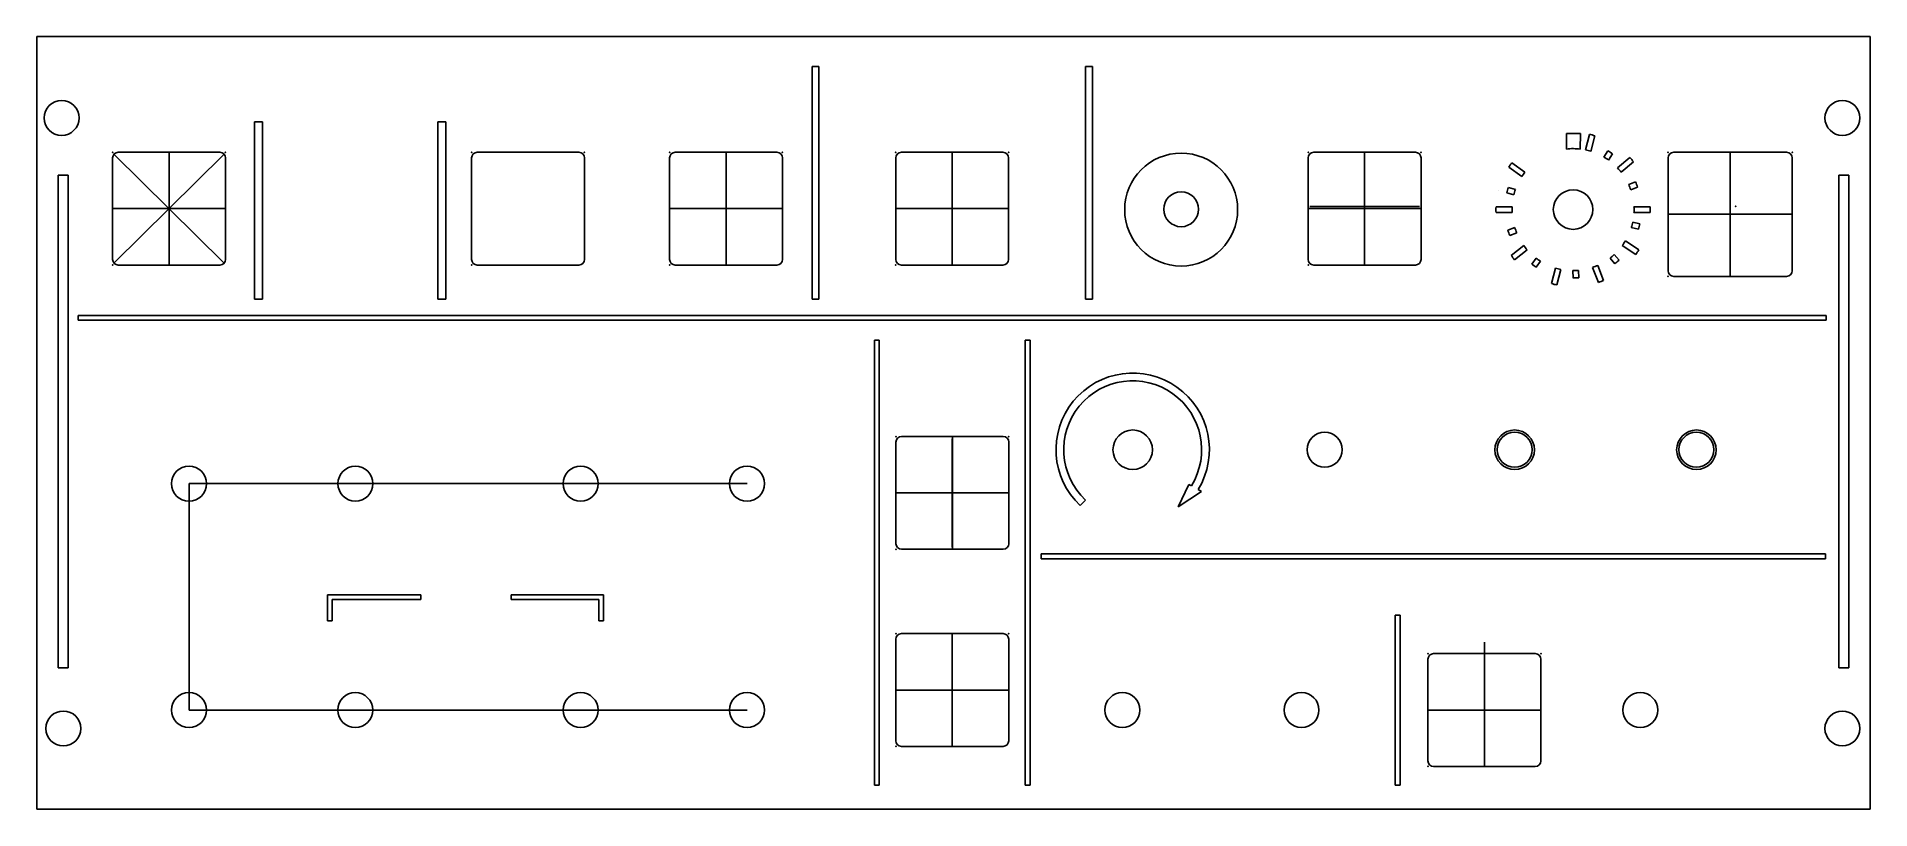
# Model space of a CAD drawing. Header units: centimetres. Extents: x 0 to 269, y -8 to 149.
# Drawn here: x 236.4 to 268.9, y 135.18 to 148.88 of the extents above; entities outside this region: 1.
import ezdxf

# ---------------------------------------------------------------- set-up
doc = ezdxf.new("R2010")
doc.units = ezdxf.units.CM
doc.header["$MEASUREMENT"] = 0
for name, color, linetype in [('Luzes v34_0', 7, 'Continuous'), ('Luzes v34_Sketch10', 7, 'Continuous'), ('Luzes v34_Sketch13', 7, 'Continuous'), ('Luzes v34_Sketch14', 7, 'Continuous'), ('Luzes v34_Sketch3', 7, 'Continuous'), ('Luzes v34_Sketch7', 7, 'Continuous'), ('Luzes v34_Sketch9', 7, 'Continuous')]:
    doc.layers.add(name, color=color, linetype=linetype)

msp = doc.modelspace()

# ---------------------------------------------------------------- linework, layer by layer
at = {"layer": 'Luzes v34_0'}
for p, q in [((236.403, 148.885), (268.903, 148.885)), ((236.403, 148.885), (236.403, 135.185)), ((268.903, 148.885), (268.903, 135.185)), ((250.146, 148.356), (250.268, 148.356)), ((250.146, 144.228), (250.146, 148.356)), ((250.268, 148.356), (250.268, 144.228)), ((254.993, 148.355), (255.115, 148.355)), ((254.993, 144.228), (254.993, 148.355)), ((255.115, 148.355), (255.115, 144.228)), ((240.264, 147.373), (240.404, 147.373)), ((240.264, 144.23), (240.264, 147.373)), ((240.404, 147.373), (240.404, 144.23)), ((243.512, 147.373), (243.652, 147.373)), ((243.512, 144.23), (243.512, 147.373)), ((243.652, 147.373), (243.652, 144.23)), ((263.517, 146.892), (263.519, 147.166)), ((263.519, 147.166), (263.764, 147.166)), ((263.762, 146.891), (263.764, 147.166)), ((263.855, 146.876), (263.926, 147.152)), ((263.95, 146.851), (264.021, 147.127)), ((239.721, 144.874), (237.776, 146.796)), ((237.776, 144.874), (239.721, 146.796)), ((237.849, 146.835), (239.649, 146.835)), ((244.112, 144.935), (244.112, 146.735)), ((244.212, 146.835), (246.012, 146.835)), ((246.112, 146.735), (246.112, 144.935)), ((247.622, 144.935), (247.622, 146.735)), ((247.722, 146.835), (249.522, 146.835)), ((248.622, 144.835), (248.622, 146.835)), ((248.622, 146.796), (248.622, 144.874)), ((249.622, 146.735), (249.622, 144.935)), ((251.63, 144.935), (251.63, 146.735)), ((251.73, 146.835), (253.53, 146.835)), ((252.63, 144.835), (252.63, 146.835)), ((252.63, 146.796), (252.63, 144.874)), ((253.63, 146.735), (253.63, 144.935)), ((259.94, 146.835), (259.94, 144.912)), ((262.782, 146.483), (262.55, 146.648)), ((264.253, 146.86), (264.181, 146.75)), ((264.335, 146.807), (264.263, 146.696)), ((264.642, 146.741), (264.424, 146.556)), ((264.705, 146.667), (264.488, 146.481)), ((265.319, 144.735), (265.319, 146.735)), ((265.419, 146.835), (267.419, 146.835)), ((266.419, 144.635), (266.419, 146.835)), ((267.519, 146.735), (267.519, 144.735)), ((236.782, 146.429), (236.959, 146.429)), ((236.782, 146.429), (236.782, 137.694)), ((236.933, 146.429), (236.849, 146.429)), ((236.959, 146.429), (236.959, 137.694)), ((262.726, 146.403), (262.493, 146.568)), ((264.62, 146.261), (264.742, 146.309)), ((268.347, 146.429), (268.347, 137.694)), ((268.347, 146.429), (268.523, 146.429)), ((268.523, 146.429), (268.523, 137.694)), ((262.311, 146.159), (262.312, 146.159)), ((262.459, 146.115), (262.585, 146.078)), ((262.487, 146.209), (262.613, 146.172)), ((264.656, 146.169), (264.778, 146.218)), ((249.622, 145.835), (247.622, 145.835)), ((249.594, 145.835), (247.65, 145.835)), ((253.63, 145.835), (251.63, 145.835)), ((253.602, 145.835), (251.658, 145.835)), ((260.913, 145.874), (258.968, 145.874)), ((262.269, 145.867), (262.554, 145.867)), ((262.269, 145.768), (262.554, 145.768)), ((264.714, 145.867), (264.999, 145.867)), ((264.714, 145.768), (264.999, 145.768)), ((267.519, 145.735), (265.319, 145.735)), ((262.602, 145.498), (262.478, 145.453)), ((262.635, 145.406), (262.511, 145.361)), ((264.666, 145.503), (264.793, 145.47)), ((264.691, 145.598), (264.818, 145.565)), ((262.537, 145.003), (262.76, 145.181)), ((262.598, 144.926), (262.822, 145.105)), ((262.903, 144.851), (262.978, 144.959)), ((264.373, 144.857), (264.289, 144.958)), ((264.449, 144.92), (264.364, 145.021)), ((264.745, 145.022), (264.507, 145.18)), ((264.799, 145.103), (264.561, 145.262)), ((246.012, 144.835), (244.212, 144.835)), ((249.522, 144.835), (247.722, 144.835)), ((253.53, 144.835), (251.73, 144.835)), ((262.983, 144.795), (263.058, 144.903)), ((263.254, 144.506), (263.323, 144.782)), ((263.349, 144.482), (263.419, 144.758)), ((263.637, 144.605), (263.631, 144.737)), ((263.735, 144.61), (263.729, 144.741)), ((263.981, 144.794), (264.084, 144.528)), ((264.072, 144.829), (264.176, 144.564)), ((267.419, 144.635), (265.419, 144.635)), ((240.404, 144.23), (240.264, 144.23)), ((243.652, 144.23), (243.512, 144.23)), ((250.268, 144.228), (250.146, 144.228)), ((255.115, 144.228), (254.993, 144.228)), ((237.141, 143.943), (268.121, 143.943)), ((237.141, 143.86), (237.141, 143.943)), ((237.141, 143.86), (268.121, 143.86)), ((268.121, 143.943), (268.121, 143.86)), ((251.253, 135.611), (251.253, 143.506)), ((251.253, 143.506), (251.337, 143.506)), ((251.337, 143.506), (251.337, 135.611)), ((253.925, 143.506), (253.925, 135.611)), ((253.925, 143.506), (254.009, 143.506)), ((254.009, 135.611), (254.009, 143.506)), ((251.733, 141.795), (253.533, 141.795)), ((252.631, 141.756), (252.631, 139.834)), ((252.633, 139.795), (252.633, 141.795)), ((251.633, 139.895), (251.633, 141.695)), ((253.633, 141.695), (253.633, 139.895)), ((239.103, 140.959), (239.103, 136.945)), ((239.103, 140.959), (248.993, 140.959)), ((253.633, 140.795), (251.633, 140.795)), ((253.603, 140.795), (251.659, 140.795)), ((256.825, 140.947), (256.632, 140.551)), ((257.047, 140.82), (256.632, 140.551)), ((256.825, 140.947), (256.87, 140.921)), ((256.989, 140.853), (257.047, 140.82)), ((254.994, 140.669), (254.9, 140.569)), ((253.533, 139.795), (251.733, 139.795)), ((254.208, 139.712), (268.111, 139.712)), ((254.208, 139.628), (254.208, 139.712)), ((254.208, 139.628), (268.111, 139.628)), ((268.111, 139.628), (268.111, 139.712)), ((241.558, 138.988), (243.209, 138.988)), ((241.558, 138.988), (241.558, 138.529)), ((241.642, 138.904), (243.209, 138.904)), ((241.642, 138.904), (241.642, 138.529)), ((243.209, 138.904), (243.209, 138.988)), ((244.811, 138.904), (244.811, 138.988)), ((244.811, 138.988), (246.452, 138.988)), ((244.811, 138.904), (246.368, 138.904)), ((246.368, 138.904), (246.368, 138.529)), ((246.452, 138.988), (246.452, 138.529)), ((241.642, 138.529), (241.558, 138.529)), ((246.452, 138.529), (246.368, 138.529)), ((260.483, 138.629), (260.483, 135.611)), ((260.483, 138.629), (260.567, 138.629)), ((260.567, 138.629), (260.567, 135.611)), ((251.631, 136.4), (251.631, 138.2)), ((251.731, 138.3), (253.531, 138.3)), ((252.631, 136.3), (252.631, 138.3)), ((252.631, 138.258), (252.631, 136.336)), ((253.631, 138.2), (253.631, 136.4)), ((262.063, 138.149), (262.063, 136.227)), ((261.063, 136.045), (261.063, 137.845)), ((261.163, 137.945), (262.963, 137.945)), ((262.063, 135.945), (262.063, 137.945)), ((263.063, 137.845), (263.063, 136.045)), ((236.782, 137.694), (236.959, 137.694)), ((268.347, 137.694), (268.523, 137.694)), ((253.631, 137.3), (251.631, 137.3)), ((253.603, 137.297), (251.659, 137.297)), ((239.103, 136.945), (248.993, 136.945)), ((263.063, 136.945), (261.063, 136.945)), ((253.531, 136.3), (251.731, 136.3)), ((262.963, 135.945), (261.163, 135.945)), ((251.337, 135.611), (251.253, 135.611)), ((253.925, 135.611), (254.009, 135.611)), ((260.483, 135.611), (260.567, 135.611)), ((268.903, 135.185), (236.403, 135.185))]:
    msp.add_line(p, q, dxfattribs=at)
for centre, radius in [((236.845, 147.444), 0.31), ((268.409, 147.443), 0.31), ((256.688, 145.818), 1.001), ((256.688, 145.825), 0.31), ((263.634, 145.818), 0.35), ((255.829, 141.561), 0.35), ((262.599, 141.561), 0.31), ((265.82, 141.561), 0.31), ((239.103, 140.959), 0.31), ((242.053, 140.959), 0.31), ((246.043, 140.959), 0.31), ((248.993, 140.959), 0.31), ((239.103, 136.945), 0.31), ((242.05, 136.945), 0.31), ((246.043, 136.945), 0.31), ((248.993, 136.945), 0.31), ((255.646, 136.945), 0.31), ((258.821, 136.945), 0.31), ((264.825, 136.945), 0.31), ((236.875, 136.618), 0.31), ((268.409, 136.618), 0.31)]:
    msp.add_circle(centre, radius, dxfattribs=at)
for centre, radius, start, end in [((263.634, 145.818), 1.366, 73.5418, 77.6597), ((244.212, 146.735), 0.1, 90, 180), ((246.012, 146.735), 0.1, 0, 90), ((247.722, 146.735), 0.1, 90, 180), ((249.522, 146.735), 0.1, 0, 90), ((251.73, 146.735), 0.1, 90, 180), ((253.53, 146.735), 0.1, 0, 90), ((263.634, 145.818), 1.366, 142.5418, 146.6597), ((263.634, 145.818), 1.081, 83.1891, 96.2109), ((263.634, 145.818), 1.081, 72.9986, 78.2028), ((263.634, 145.818), 1.081, 54.3974, 59.6026), ((263.634, 145.818), 1.212, 54.6791, 59.3209), ((263.634, 145.818), 1.366, 38.4012, 42.5199), ((265.419, 146.735), 0.1, 90, 180), ((267.419, 146.735), 0.1, 0, 90), ((263.634, 145.818), 1.081, 141.9986, 147.2028), ((263.634, 145.818), 1.081, 37.8579, 43.0632), ((263.634, 145.818), 1.081, 18.9986, 24.2028), ((263.634, 145.818), 1.212, 19.2803, 23.9211), ((263.634, 145.818), 1.212, 161.1397, 165.7814), ((263.634, 145.818), 1.081, 160.8579, 166.0632), ((263.634, 145.818), 1.366, 177.9406, 182.0594), ((263.634, 145.818), 1.081, 177.3974, 182.6026), ((263.634, 145.818), 1.081, 357.3974, 2.6026), ((263.634, 145.818), 1.366, 357.9406, 2.0594), ((263.634, 145.818), 1.212, 197.4803, 202.1211), ((263.634, 145.818), 1.081, 197.1986, 202.4028), ((263.634, 145.825), 1.081, 342.6972, 347.9014), ((263.634, 145.825), 1.212, 342.9789, 347.6197), ((263.634, 145.818), 1.366, 216.6012, 220.7199), ((263.634, 145.818), 1.081, 216.0579, 221.2632), ((263.634, 145.818), 1.081, 232.5974, 237.8026), ((263.634, 145.818), 1.081, 307.2974, 312.5026), ((263.634, 145.818), 1.081, 323.8368, 329.0421), ((263.634, 145.818), 1.366, 324.3801, 328.4988), ((244.212, 144.935), 0.1, 180, 270), ((246.012, 144.935), 0.1, 270, 360), ((247.722, 144.935), 0.1, 180, 270), ((249.522, 144.935), 0.1, 270, 360), ((251.73, 144.935), 0.1, 180, 270), ((253.53, 144.935), 0.1, 270, 360), ((263.634, 145.818), 1.212, 232.8791, 237.5209), ((263.634, 145.818), 1.081, 253.2974, 258.5026), ((263.634, 145.818), 1.081, 269.8368, 275.0421), ((263.634, 145.818), 1.081, 288.6972, 293.9014), ((263.634, 145.818), 1.212, 307.5791, 312.2209), ((265.419, 144.735), 0.1, 180, 270), ((267.419, 144.735), 0.1, 270, 0), ((263.634, 145.818), 1.366, 253.8406, 257.9594), ((263.634, 145.818), 1.212, 270.1186, 274.7603), ((263.634, 145.818), 1.366, 289.2403, 293.3582), ((255.829, 141.561), 1.359, 328.6121, 226.8874), ((255.829, 141.561), 1.222, 328.4183, 226.8874), ((251.733, 141.695), 0.1, 90, 180), ((253.533, 141.695), 0.1, 0, 90), ((251.733, 139.895), 0.1, 180, 270), ((253.533, 139.895), 0.1, 270, 360), ((251.731, 138.2), 0.1, 90, 180), ((253.531, 138.2), 0.1, 0, 90), ((261.163, 137.845), 0.1, 90, 180), ((262.963, 137.845), 0.1, 0, 90), ((251.731, 136.4), 0.1, 180, 270), ((253.531, 136.4), 0.1, 270, 0), ((261.163, 136.045), 0.1, 180, 270), ((262.963, 136.045), 0.1, 270, 0)]:
    msp.add_arc(centre, radius, start, end, dxfattribs=at)
for p in [(237.776, 146.796), (237.776, 146.796), (244.112, 146.835), (246.112, 146.835), (247.622, 146.835), (249.622, 146.835), (251.63, 146.835), (253.63, 146.835), (265.319, 146.835), (267.519, 146.835), (238.749, 145.835), (248.622, 145.835), (248.622, 145.835), (252.63, 145.835), (252.63, 145.835), (259.94, 145.874), (266.419, 145.735), (266.519, 145.874), (239.721, 144.874), (244.112, 144.835), (247.622, 144.835), (251.63, 144.835), (265.319, 144.635), (251.633, 141.795), (253.633, 141.795), (252.631, 140.795), (252.633, 140.795), (251.633, 139.795), (251.631, 138.3), (253.631, 138.3), (261.063, 137.945), (263.063, 137.945), (252.631, 137.3), (252.631, 137.297), (262.063, 136.945), (251.631, 136.3), (261.063, 135.945)]:
    msp.add_point(p, dxfattribs=at)
at = {"layer": 'Luzes v34_Sketch10'}
msp.add_circle((265.82, 141.561), 0.35, dxfattribs=at)
at = {"layer": 'Luzes v34_Sketch13'}
for p, q in [((236.403, 148.885), (268.903, 148.885)), ((258.94, 144.935), (258.94, 146.735)), ((259.04, 146.835), (260.84, 146.835)), ((259.94, 146.835), (259.94, 144.835)), ((260.94, 146.735), (260.94, 144.935)), ((260.94, 145.835), (258.94, 145.835)), ((260.84, 144.835), (259.04, 144.835))]:
    msp.add_line(p, q, dxfattribs=at)
for centre, start, end in [((259.04, 146.735), 90, 180), ((260.84, 146.735), 0, 90), ((259.04, 144.935), 180, 270), ((260.84, 144.935), 270, 360)]:
    msp.add_arc(centre, 0.1, start, end, dxfattribs=at)
for p in [(258.94, 146.835), (260.94, 146.835), (259.94, 145.835), (258.94, 144.835), (2.94, -7.626)]:
    msp.add_point(p, dxfattribs=at)
at = {"layer": 'Luzes v34_Sketch14'}
msp.add_circle((259.231, 141.561), 0.31, dxfattribs=at)
at = {"layer": 'Luzes v34_Sketch3'}
for p, q in [((237.749, 144.935), (237.749, 146.735)), ((237.849, 146.835), (239.649, 146.835)), ((238.749, 144.835), (238.749, 146.835)), ((239.749, 146.735), (239.749, 144.935)), ((239.749, 145.835), (237.749, 145.835)), ((239.649, 144.835), (237.849, 144.835))]:
    msp.add_line(p, q, dxfattribs=at)
for centre, start, end in [((237.849, 146.735), 90, 180), ((239.649, 146.735), 0, 90), ((237.849, 144.935), 180, 270), ((239.649, 144.935), 270, 360)]:
    msp.add_arc(centre, 0.1, start, end, dxfattribs=at)
for p in [(237.749, 146.835), (239.749, 146.835), (238.749, 145.835), (237.749, 144.835)]:
    msp.add_point(p, dxfattribs=at)
at = {"layer": 'Luzes v34_Sketch7'}
msp.add_circle((255.829, 141.561), 0.35, dxfattribs=at)
msp.add_circle((255.829, 141.561), 0.35, dxfattribs=at)
at = {"layer": 'Luzes v34_Sketch9'}
msp.add_circle((262.599, 141.561), 0.35, dxfattribs=at)
msp.add_circle((262.599, 141.561), 0.35, dxfattribs=at)

doc.saveas('drawing.dxf')
